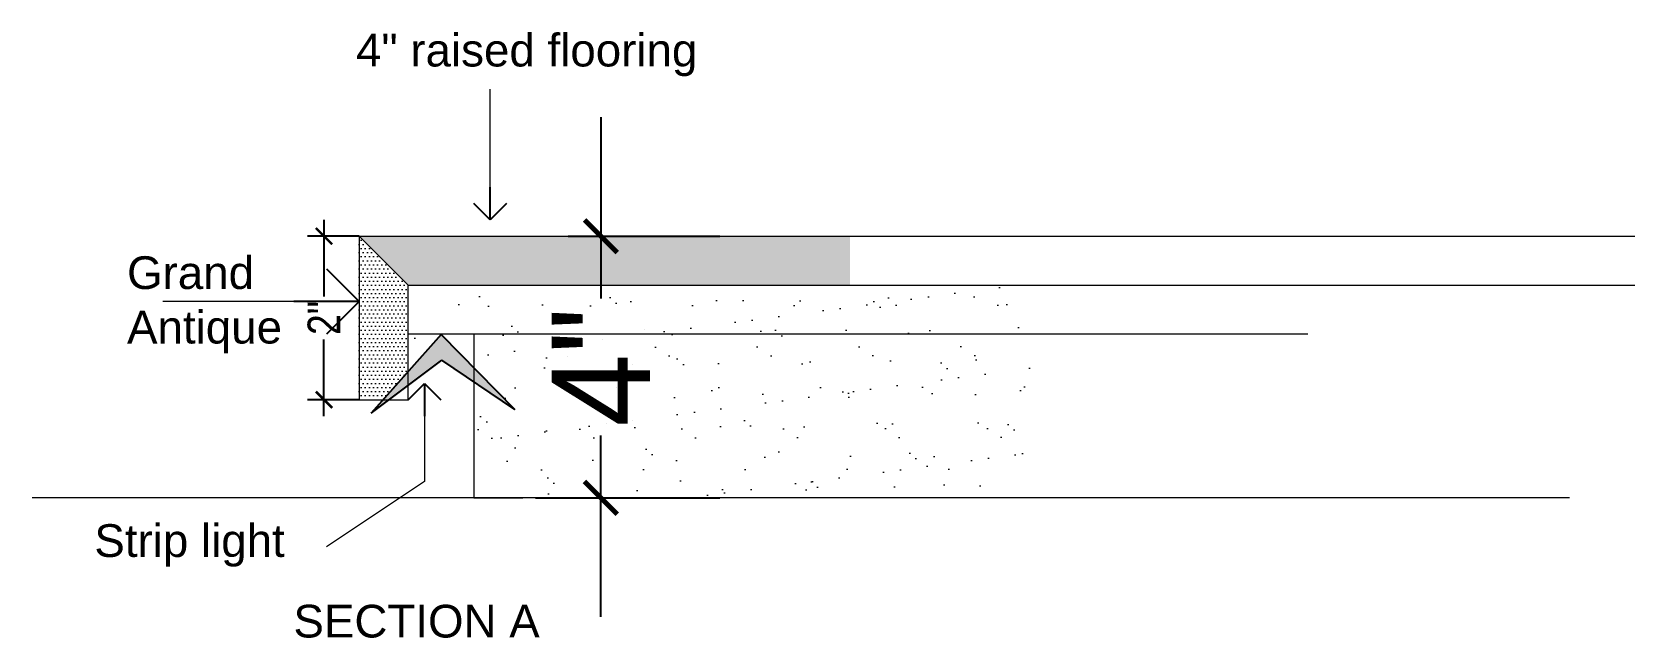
# Model space of a CAD drawing. Header units: inches. Extents: x -109431 to 29005, y -34715 to -1756.
# Drawn here: x -52679.59 to -52655.09, y -17736.86 to -17727.6 of the extents above; entities that cross this region are included whole.
import ezdxf

# ---------------------------------------------------------------- set-up
doc = ezdxf.new("R2010")
doc.units = ezdxf.units.IN
doc.header["$LTSCALE"] = 0.05
doc.header["$MEASUREMENT"] = 0
doc.header["$PDMODE"] = 3
doc.header["$PDSIZE"] = -4
doc.linetypes.add('ACAD_ISO03W100', pattern=[30, 12, -18])
doc.linetypes.add('DASHED2', pattern=[0.375, 0.25, -0.125])
doc.layers.get('Defpoints').update_dxf_attribs({"linetype": 'DASHED2'})
for name, color, linetype in [('Civil Dimension - Text', 7, 'Continuous'), ('Flooring Hatch', 251, 'Continuous'), ('Flooring Layout', 7, 'Continuous'), ('Furniture text & dimension', 7, 'Continuous'), ('PDF18_Text', 7, 'Continuous')]:
    doc.layers.add(name, color=color, linetype=linetype)
doc.layers.add('FURNITURE', color=1, linetype='Continuous', lineweight=18)
doc.styles.add('9-128OF1-4', font='ARIALN.TTF', dxfattribs={"height": 3.0792})
doc.styles.add('PDF Arial', font='arial.ttf')
doc.styles.add('style2', font='stylu.ttf')
doc.dimstyles.new('DIM 1-4', dxfattribs={"dimtxt": 3.0792, "dimasz": 1.82, "dimexe": 1.82, "dimexo": 0, "dimgap": 0.09, "dimtad": 0, "dimzin": 0, "dimdsep": 46, "dimlunit": 4, "dimtxsty": '9-128OF1-4', "dimblk": 'ARCHTICK', "dimcen": 1.8125, "dimdle": 1.82, "dimclrd": 8, "dimclre": 8, "dimadec": 0, "dimazin": 0, "dimtfac": 1, "dimtofl": 0, "dimtmove": 0, "dimatfit": 3, "dimldrblk": 'OPEN90', "dimfxl": 1, "dimtolj": 1, "dimtzin": 0, "dimlwd": -1, "dimarcsym": 0})
pattern_1 = [(0, (30218.90794, 3678.028934), (0.03125, 0.0625), [0, -0.0625])]

# ---------------------------------------------------------------- blocks, each defined once
blk = doc.blocks.new('adwawd')
at = {"layer": 'Flooring Hatch', "ltscale": 50, "true_color": 0xcd6928}
h = blk.add_hatch(color=32, dxfattribs=at)
h.dxf.hatch_style = 1
h.paths.add_polyline_path([(-77941.34, -7094.04), (-77946.01, -7099.05), (-77941.34, -7095.73), (-77936.68, -7099.05)])
at = {"layer": 'Civil Dimension - Text', "color": 2, "ltscale": 50}
for p, q in [((-77941.34, -7094.04), (-77946.01, -7099.05)), ((-77941.34, -7094.04), (-77936.68, -7099.05)), ((-77946.01, -7099.05), (-77941.34, -7095.73)), ((-77936.68, -7099.05), (-77941.34, -7095.73))]:
    blk.add_line(p, q, dxfattribs=at)
blk = doc.blocks.new('_ArchTick')
at = {"color": 0, "const_width": 0.15}
blk.add_lwpolyline([(-0.5, -0.5), (0.5, 0.5)], dxfattribs=at)
blk = doc.blocks.new('_Open90')
at = {"color": 0, "linetype": 'ByBlock', "lineweight": -2}
for p, q in [((-0.5, 0.5), (0, 0)), ((0, 0), (-1, 0)), ((0, 0), (-0.5, -0.5))]:
    blk.add_line(p, q, dxfattribs=at)
blk = doc.blocks.new('*D356')
at = {"layer": 'Defpoints', "color": 0, "ltscale": 50, "transparency": 16777216}
for p in [(-52671.398, -17730.721), (-52671.898, -17734.721), (-52670.898, -17734.721)]:
    blk.add_point(p, dxfattribs=at)
at = {"layer": 'Furniture text & dimension', "color": 8, "ltscale": 50, "transparency": 16777216}
for p, q in [((-52670.898, -17728.901), (-52670.898, -17731.672)), ((-52670.898, -17736.541), (-52670.898, -17733.77))]:
    blk.add_line(p, q, dxfattribs=at)
at = {"layer": 'Furniture text & dimension', "color": 8, "lineweight": -2, "ltscale": 50, "transparency": 16777216}
for p, q in [((-52671.398, -17730.721), (-52669.078, -17730.721)), ((-52671.898, -17734.721), (-52669.078, -17734.721))]:
    blk.add_line(p, q, dxfattribs=at)
at = {"layer": 'Furniture text & dimension', "color": 8, "ltscale": 50, "transparency": 16777216, "xscale": 0.5, "yscale": 0.5, "zscale": 0.5}
for p, rotation in [((-52670.898, -17730.721), 90), ((-52670.898, -17734.721), 270)]:
    blk.add_blockref('_ArchTick', p, dxfattribs=dict(at, rotation=rotation))
at = {"layer": 'Furniture text & dimension', "color": 0, "ltscale": 50, "transparency": 16777216, "insert": (-52670.898, -17732.721), "char_height": 3, "attachment_point": 5, "rotation": 90, "style": 'style2'}
blk.add_mtext('\\A1;{\\H0.5x;4"}', dxfattribs=at)
blk = doc.blocks.new('*D360')
at = {"layer": 'Defpoints', "color": 0, "ltscale": 50, "transparency": 16777216}
for p in [(-52674.592, -17730.721), (-52675.13, -17733.221), (-52674.592, -17733.221)]:
    blk.add_point(p, dxfattribs=at)
at = {"layer": 'Flooring Layout', "color": 8, "linetype": 'ACAD_ISO03W100', "ltscale": 50, "transparency": 16777216}
for p, q in [((-52675.13, -17730.471), (-52675.13, -17731.642)), ((-52675.13, -17733.471), (-52675.13, -17732.3))]:
    blk.add_line(p, q, dxfattribs=at)
at = {"layer": 'Flooring Layout', "color": 8, "linetype": 'ACAD_ISO03W100', "lineweight": -2, "ltscale": 50, "transparency": 16777216}
for p, q in [((-52674.592, -17730.721), (-52675.38, -17730.721)), ((-52674.592, -17733.221), (-52675.38, -17733.221))]:
    blk.add_line(p, q, dxfattribs=at)
at = {"layer": 'Flooring Layout', "color": 8, "ltscale": 50, "transparency": 16777216, "xscale": 0.25, "yscale": 0.25, "zscale": 0.25}
for p, rotation in [((-52675.13, -17730.721), 90), ((-52675.13, -17733.221), 270)]:
    blk.add_blockref('_ArchTick', p, dxfattribs=dict(at, rotation=rotation))
at = {"layer": 'Flooring Layout', "color": 0, "ltscale": 50, "transparency": 16777216, "insert": (-52675.13, -17731.971), "char_height": 3.0792, "attachment_point": 5, "rotation": 90, "style": '9-128OF1-4'}
blk.add_mtext('\\A1;{\\H0.16238x;2"}', dxfattribs=at)

msp = doc.modelspace()

# ---------------------------------------------------------------- hatches: boundary and pattern name
at = {"layer": 'FURNITURE', "ltscale": 50, "true_color": 0x939598}
h = msp.add_hatch(dxfattribs=at)
h.set_pattern_fill('DOTS', color=252)
h.set_pattern_definition(pattern_1)
h.paths.add_polyline_path([(-52673.84206, -17731.47107), (-52674.59206, -17730.72107), (-52674.59206, -17733.22107), (-52674.22378, -17733.22107), (-52673.84206, -17732.78814)])
h = msp.add_hatch(dxfattribs=at)
h.set_pattern_fill('DOTS', color=252)
h.set_pattern_definition(pattern_1)
h.paths.add_polyline_path([(-52667.09206, -17731.47107), (-52667.09206, -17730.72107), (-52674.59206, -17730.72107), (-52673.84206, -17731.47107)])
at = {"layer": 'FURNITURE', "ltscale": 50}
h = msp.add_hatch(dxfattribs=at)
h.set_pattern_fill('AR-SAND', color=44, scale=0.5)
h.set_pattern_definition([(37.5, (0, 0), (-0.031496679, 0.963411885), [0, -0.76, 0, -0.85, 0, -0.8125]), (7.5, (0, 0), (0.884888353, 1.411073033), [0, -0.41, 0, -0.685, 0, -0.2625]), (327.5, (-0.615, 0), (1.557070931, 0.002829527), [0, -0.25, 0, -0.9, 0, -1.175]), (317.5, (-0.615, 0), (1.503063302, 0.438837782), [0, -0.125, 0, -0.59, 0, -0.675])])
h.paths.add_polyline_path([(-52672.84206, -17734.72107), (-52664.17876, -17734.72107), (-52664.24929, -17732.22107), (-52664.27338, -17731.47107), (-52673.84206, -17731.47107), (-52673.84206, -17732.34607), (-52673.34206, -17732.22107), (-52672.84206, -17732.44906)])

# ---------------------------------------------------------------- linework, layer by layer
at = {"layer": 'FURNITURE', "color": 30, "ltscale": 50, "true_color": 0xf26722}
for p, q in [((-52674.59206, -17730.72107), (-52674.59206, -17733.22107)), ((-52674.59206, -17730.72107), (-52655.09206, -17730.72107)), ((-52673.84206, -17731.47107), (-52674.59206, -17730.72107)), ((-52673.84206, -17733.22107), (-52673.84206, -17731.47107)), ((-52673.84206, -17731.47107), (-52655.09206, -17731.47107)), ((-52660.09206, -17732.22107), (-52673.84206, -17732.22107)), ((-52672.84206, -17732.22107), (-52672.84206, -17734.72107)), ((-52674.59206, -17733.22107), (-52673.84206, -17733.22107)), ((-52656.09206, -17734.72107), (-52679.59206, -17734.72107)), ((-52672.84206, -17734.72107), (-52672.09206, -17734.72107))]:
    msp.add_line(p, q, dxfattribs=at)

# ---------------------------------------------------------------- block references
at = {"layer": 'Civil Dimension - Text', "xscale": 0.2350910991660952, "yscale": 0.2350910991660952, "zscale": 0.2350910991660952, "rotation": 1.516575570514223}
msp.add_blockref('adwawd', (-34400.58317, -15580.1127), dxfattribs=at)

# ---------------------------------------------------------------- texts
at = {"layer": 'PDF18_Text', "char_height": 0.5, "attachment_point": 4, "style": 'PDF Arial'}
for s, insert in [('4" raised flooring', (-52674.64011, -17727.95061)), ('Grand \\PAntique', (-52678.14011, -17731.7703))]:
    msp.add_mtext(s, dxfattribs=dict(at, insert=insert))
at = {"layer": 'PDF18_Text', "char_height": 0.5, "width": 4.9764218, "attachment_point": 4, "style": 'PDF Arial'}
for s, insert in [('Strip light', (-52678.64011, -17735.45061)), ('{\\C177;\\c8991017;SECTION A}', (-52675.59673, -17736.61086))]:
    msp.add_mtext(s, dxfattribs=dict(at, insert=insert))

# ---------------------------------------------------------------- dimensions: what is measured, and where the dimension line sits
at = {"layer": 'Flooring Layout', "ltscale": 50}
dim = msp.add_linear_dim(base=(-52675.13029, -17733.22107), p1=(-52674.59206, -17730.72107), p2=(-52674.59206, -17733.22107), angle=90, text='{\\H0.16238x;2"}', dimstyle='DIM 1-4', override={"dimtxt": 1, "dimasz": 0.25, "dimexe": 0.25, "dimdle": 0.25, "dimfxl": 0.1875, "dimtfill": 0, "dimarcsym": 1}, dxfattribs=at)
dim.commit()
dim.dimension.update_dxf_attribs({"geometry": '*D360', "text_midpoint": (-52675.13029, -17731.97107)})
at = {"layer": 'Furniture text & dimension', "ltscale": 50}
dim = msp.add_linear_dim(base=(-52670.89778, -17734.72107), p1=(-52671.39778, -17730.72107), p2=(-52671.89778, -17734.72107), angle=90, text='{\\H0.5x;<>}', dimstyle='DIM 1-4', override={"dimtxt": 3, "dimasz": 0.5, "dimdec": 3, "dimtxsty": 'style2', "dimtdec": 3, "dimtmove": 1, "dimfxl": 0, "dimfrac": 1, "dimarcsym": 1}, dxfattribs=at)
dim.commit()
dim.dimension.update_dxf_attribs({"geometry": '*D356', "text_midpoint": (-52670.89778, -17732.72107)})

# ---------------------------------------------------------------- leaders
at = {"layer": 'FURNITURE', "color": 30, "ltscale": 50, "true_color": 0xf26722}
for points, override in [([(-52672.59206, -17730.47107), (-52672.59206, -17728.47107)], {"dimtxt": 5, "dimasz": 0.5, "dimdec": 3, "dimtdec": 3, "dimfxl": 0, "dimtfill": 1, "dimfrac": 1, "dimarcsym": 1}), ([(-52674.59206, -17731.72107), (-52677.59206, -17731.72107)], {"dimtxt": 5, "dimasz": 1, "dimgap": 0.09, "dimtad": 0, "dimdec": 3, "dimtdec": 3, "dimfxl": 0, "dimtfill": 1, "dimfrac": 1, "dimarcsym": 1}), ([(-52673.59206, -17732.97107), (-52673.59206, -17734.47107), (-52675.09206, -17735.47107)], {"dimtxt": 5, "dimasz": 0.5, "dimgap": 0.09, "dimtad": 0, "dimdec": 3, "dimtdec": 3, "dimfxl": 0, "dimtfill": 1, "dimfrac": 1, "dimarcsym": 1})]:
    msp.add_leader(points, dimstyle='DIM 1-4', override=override, dxfattribs=at)

doc.saveas('drawing.dxf')
